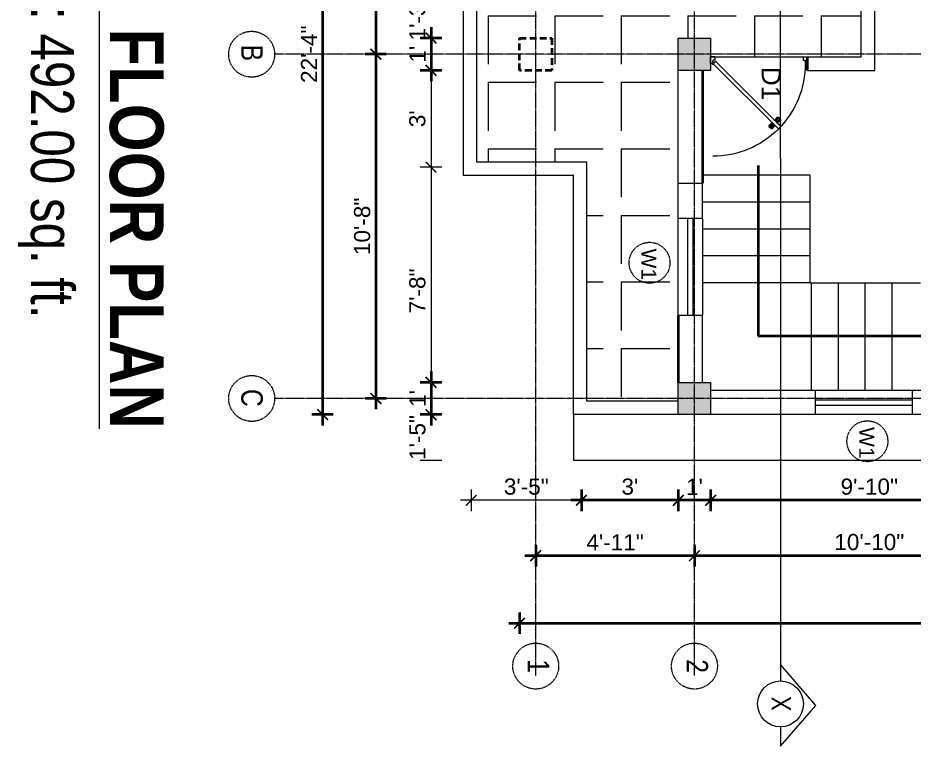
# Model space of a CAD drawing. Header units: inches. Extents: x 141029 to 166402, y -23568 to -18036.
# Drawn here: x 162498.5 to 162831.6, y -20900.3 to -20629.5 of the extents above; entities that cross this region are included whole.
import ezdxf

# ---------------------------------------------------------------- set-up
doc = ezdxf.new("R2010")
doc.units = ezdxf.units.IN
doc.header["$LTSCALE"] = 0.5
doc.header["$MEASUREMENT"] = 0
doc.header["$PDMODE"] = 66
doc.linetypes.add('CENTER', pattern=[2, 1.25, -0.25, 0.25, -0.25])
doc.linetypes.add('HIDDEN', pattern=[0.375, 0.25, -0.125])
for name, color, linetype, lineweight in [('Annotate-Lite.w', 177, 'Continuous', 9), ('Annotations-Bold.w', 177, 'Continuous', 13), ('DOOR & WIN', 1, 'Continuous', 25), ('PUERTAS', 7, 'Continuous', 9), ('TEXT', 220, 'Continuous', 9), ('Text-100.w', 254, 'Continuous', 9), ('wall', 1, 'Continuous', 40)]:
    doc.layers.add(name, color=color, linetype=linetype, lineweight=lineweight)
doc.styles.add('ARAIL', font='ARIALN.TTF')
doc.styles.add('arial', font='arial.ttf')
doc.styles.add('DIMTEXT', font='arial.ttf', dxfattribs={"height": 6})
doc.styles.add('gaurav', font='arial.ttf')
doc.styles.get("Standard").update_dxf_attribs({"font": 'arial.ttf'})
doc.dimstyles.new('1 by 96', dxfattribs={"dimtxt": 6, "dimasz": 4, "dimexe": 4, "dimexo": 4, "dimgap": 2, "dimtad": 1, "dimdec": 0, "dimzin": 0, "dimdsep": 46, "dimlunit": 4, "dimtxsty": 'Standard', "dimblk": 'ARCHTICK', "dimcen": 0, "dimdle": 4, "dimadec": 0, "dimazin": 0, "dimtfac": 1, "dimtdec": 0, "dimtix": 1, "dimtofl": 0, "dimtmove": 1, "dimatfit": 3, "dimldrblk": 'ARCHTICK', "dimfxl": 4, "dimfxlon": 1, "dimtolj": 1, "dimtzin": 0, "dimlwd": -1, "dimlwe": -1, "dimarcsym": 0})

# ---------------------------------------------------------------- blocks, each defined once
blk = doc.blocks.new('3ft')
at = {"layer": 'PUERTAS', "color": 6}
for p, q in [((1.01, 2.52), (25.23, 26.74)), ((26.05, 25.92), (25.23, 26.74)), ((26.05, 25.92), (1.77, 1.64)), ((0, 2.4), (0, 0)), ((0.72, 2.4), (0, 2.4)), ((1.6, 0), (0, 0)), ((0.72, 1.52), (0.72, 2.44)), ((0.8, 1.52), (0.72, 1.52)), ((0.8, 1.52), (0.8, 2.41)), ((0.8, 1.2), (0.8, 1.52)), ((1.6, 1.2), (0.8, 1.2)), ((1.57, 1.84), (0.94, 2.47)), ((1.63, 1.89), (0.97, 2.55)), ((1.63, 1.89), (1.57, 1.84)), ((1.77, 1.64), (1.57, 1.84)), ((1.6, 0), (1.6, 1.2)), ((34.4, 0), (34.4, 1.2)), ((34.4, 1.2), (35.2, 1.2)), ((34.4, 0), (36, 0)), ((35.2, 1.2), (35.2, 2.4)), ((35.2, 2.4), (36, 2.4)), ((36, 0), (36, 2.4))]:
    blk.add_line(p, q, dxfattribs=at)
at = {"layer": 'PUERTAS', "color": 1}
for p, q in [((22.58, 26.7), (22.14, 26.26)), ((22.67, 26.73), (22.17, 26.23)), ((22.61, 26.67), (22.58, 26.7)), ((23.45, 25.91), (22.79, 26.73)), ((21.67, 25.73), (22.17, 26.23)), ((22.49, 24.95), (21.67, 25.61)), ((21.7, 25.82), (22.14, 26.26)), ((21.73, 25.79), (21.7, 25.82)), ((22.6, 24.96), (23.02, 25.38)), ((22.61, 24.25), (22.92, 24.72)), ((22.62, 24.13), (22.61, 24.14)), ((22.7, 25.07), (22.71, 25.06)), ((22.82, 25.06), (23.08, 25.32)), ((22.94, 24.95), (22.83, 25.07)), ((22.92, 24.72), (22.92, 24.72)), ((22.93, 24.94), (23.19, 25.21)), ((22.93, 24.84), (22.93, 24.83)), ((23.44, 25.81), (23.02, 25.38)), ((23.34, 25.58), (23.08, 25.32)), ((23.46, 25.47), (23.19, 25.21)), ((23.33, 25.7), (23.34, 25.69)), ((23.45, 25.46), (23.33, 25.57)), ((23.56, 23.3), (24.03, 23.61)), ((23.57, 25.47), (23.57, 25.47)), ((24.15, 25.79), (23.68, 25.48)), ((23.68, 25.48), (23.68, 25.48)), ((24.03, 23.61), (24.03, 23.62)), ((24.14, 23.62), (24.14, 23.62)), ((24.25, 23.62), (24.51, 23.89)), ((24.27, 25.78), (24.26, 25.79)), ((24.26, 23.29), (24.69, 23.71)), ((24.26, 23.63), (24.37, 23.52)), ((24.37, 23.52), (24.63, 23.77)), ((24.37, 23.4), (24.37, 23.4)), ((24.78, 24.15), (24.51, 23.89)), ((24.89, 24.03), (24.63, 23.77)), ((25.11, 24.14), (24.69, 23.71)), ((24.77, 24.14), (24.88, 24.03)), ((24.79, 24.38), (24.78, 24.37)), ((24.78, 24.26), (24.78, 24.26)), ((25.1, 24.84), (24.79, 24.38)), ((25, 24.03), (25, 24.03)), ((25.09, 24.96), (25.1, 24.95)), ((25.22, 24.14), (26.03, 23.48)), ((26.04, 23.37), (25.54, 22.86)), ((23.44, 23.31), (23.45, 23.3)), ((24.26, 23.18), (24.92, 22.37)), ((25.04, 22.36), (25.54, 22.86)), ((25.1, 22.42), (25.13, 22.39)), ((25.13, 22.39), (25.57, 22.83)), ((26.01, 23.27), (25.57, 22.83)), ((25.98, 23.3), (26.01, 23.27))]:
    blk.add_line(p, q, dxfattribs=at)
at = {"layer": 'PUERTAS', "color": 8}
for p, q in [((23.41, 25.77), (22.65, 26.71)), ((23.46, 25.83), (22.72, 26.75)), ((22.57, 24.94), (21.65, 25.68)), ((22.63, 24.99), (21.69, 25.75)), ((22.74, 25.1), (21.84, 25.9)), ((22.13, 26.28), (21.98, 26.13)), ((22.88, 25.24), (22.01, 26.06)), ((22.13, 26.28), (22.27, 26.42)), ((22.29, 26.41), (22.27, 26.42)), ((23.16, 25.52), (22.34, 26.39)), ((23.3, 25.66), (22.5, 26.56)), ((22.69, 24.32), (23.02, 24.83)), ((22.95, 24.96), (22.84, 25.07)), ((22.98, 24.99), (22.86, 25.1)), ((23.03, 25.04), (22.91, 25.15)), ((22.91, 24.53), (23.1, 24.91)), ((23.11, 25.12), (22.99, 25.23)), ((23.13, 24.76), (23.18, 24.99)), ((23.28, 25.3), (23.17, 25.41)), ((23.36, 25.37), (23.25, 25.49)), ((23.31, 24.94), (23.28, 25.08)), ((23.41, 25.43), (23.3, 25.54)), ((23.46, 25.09), (23.32, 25.13)), ((23.44, 25.45), (23.33, 25.56)), ((23.64, 25.27), (23.41, 25.22)), ((23.87, 25.49), (23.49, 25.3)), ((24.08, 25.71), (23.57, 25.38)), ((23.63, 23.38), (24.14, 23.72)), ((23.84, 23.6), (24.22, 23.79)), ((24.07, 23.82), (24.3, 23.88)), ((24.25, 24), (24.39, 23.97)), ((24.27, 23.64), (24.38, 23.53)), ((24.3, 23.67), (24.41, 23.56)), ((24.3, 23.32), (25.06, 22.38)), ((24.35, 23.72), (24.46, 23.61)), ((24.4, 24.15), (24.43, 24.01)), ((24.41, 23.43), (25.2, 22.53)), ((24.43, 23.8), (24.54, 23.69)), ((24.58, 24.33), (24.52, 24.1)), ((24.55, 23.57), (25.37, 22.7)), ((24.6, 23.97), (24.72, 23.86)), ((24.8, 24.56), (24.61, 24.18)), ((25.02, 24.77), (24.68, 24.26)), ((24.68, 24.05), (24.79, 23.94)), ((24.73, 24.1), (24.85, 23.99)), ((24.76, 24.13), (24.87, 24.02)), ((24.83, 23.85), (25.7, 23.03)), ((24.97, 23.99), (25.87, 23.2)), ((25.08, 24.1), (26.02, 23.34)), ((25.14, 24.15), (26.06, 23.41)), ((24.25, 23.26), (24.99, 22.34)), ((25.58, 22.82), (25.43, 22.67)), ((25.58, 22.82), (25.73, 22.97)), ((25.72, 22.98), (25.73, 22.97)), ((0, 0), (36, 0))]:
    blk.add_line(p, q, dxfattribs=at)
at = {"layer": 'PUERTAS', "color": 2}
for p, q in [((21.99, 26.11), (21.98, 26.13)), ((25.42, 22.68), (25.43, 22.67))]:
    blk.add_line(p, q, dxfattribs=at)
at = {"layer": 'PUERTAS', "color": 6}
for radius in [0.155, 0.0752]:
    blk.add_circle((0.82, 2.56), radius, dxfattribs=at)
blk.add_arc((0.82, 2.56), 34.38, 359.7285, 90.0333, dxfattribs=at)
at = {"layer": 'PUERTAS', "color": 1}
for centre, start, end in [((22.73, 26.68), 38.9236, 135), ((22.54, 25.01), 231.0764, 315), ((22.67, 24.2), 135, 225), ((22.77, 25.12), 225, 315), ((22.99, 24.89), 135, 219.7428), ((22.87, 24.78), 315, 39.7428), ((23.28, 25.63), 315, 45), ((23.39, 25.86), 315, 38.9236), ((23.51, 25.41), 50.2572, 135), ((23.62, 25.53), 230.2572, 315), ((24.09, 23.56), 50.2572, 135), ((24.2, 23.68), 230.2572, 315), ((24.2, 25.73), 45, 135), ((24.42, 23.46), 135, 225), ((24.84, 24.31), 135, 219.7428), ((24.72, 24.21), 315, 39.7428), ((24.94, 23.98), 45, 135), ((25.04, 24.89), 315, 45), ((25.17, 24.08), 51.0764, 135), ((25.98, 23.42), 315, 51.0764), ((23.51, 23.36), 225, 315), ((24.32, 23.23), 135, 218.9236), ((24.98, 22.42), 218.9236, 315)]:
    blk.add_arc(centre, 0.08, start, end, dxfattribs=at)
blk = doc.blocks.new('*U217')
at = {"color": 3}
blk.add_blockref('3ft', (0, 0), dxfattribs=at)
blk = doc.blocks.new('_ArchTick')
at = {"color": 0, "linetype": 'ByBlock', "const_width": 0.15}
blk.add_lwpolyline([(-0.5, -0.5), (0.5, 0.5)], dxfattribs=at)
blk = doc.blocks.new('*D953')
at = {"layer": 'Defpoints', "color": 0, "transparency": 16777216}
for p in [(162755.94, -20777.04), (162873.94, -20777.04), (162755.94, -20808.91)]:
    blk.add_point(p, dxfattribs=at)
at = {"layer": 'wall', "color": 0, "transparency": 16777216}
for p, q in [((162755.94, -20804.91), (162755.94, -20812.91)), ((162873.94, -20804.91), (162873.94, -20812.91)), ((162877.94, -20808.91), (162751.94, -20808.91))]:
    blk.add_line(p, q, dxfattribs=at)
at = {"layer": 'wall', "color": 0, "transparency": 16777216, "xscale": 4, "yscale": 4, "zscale": 4, "rotation": 180}
blk.add_blockref('_ArchTick', (162755.94, -20808.91), dxfattribs=at)
at = {"layer": 'wall', "color": 0, "transparency": 16777216, "xscale": 4, "yscale": 4, "zscale": 4}
blk.add_blockref('_ArchTick', (162873.94, -20808.91), dxfattribs=at)
at = {"layer": 'wall', "color": 0, "transparency": 16777216, "insert": (162814.94, -20803.85), "char_height": 6, "attachment_point": 5}
blk.add_mtext('\\A1;9\'-10"', dxfattribs=at)
blk = doc.blocks.new('*D954')
at = {"layer": 'Defpoints', "color": 0, "transparency": 16777216}
for p in [(162743.94, -20777.04), (162755.94, -20777.04), (162743.94, -20808.91)]:
    blk.add_point(p, dxfattribs=at)
at = {"layer": 'wall', "color": 0, "transparency": 16777216}
for p, q in [((162743.94, -20804.91), (162743.94, -20812.91)), ((162755.94, -20804.91), (162755.94, -20812.91)), ((162759.94, -20808.91), (162739.94, -20808.91))]:
    blk.add_line(p, q, dxfattribs=at)
at = {"layer": 'wall', "color": 0, "transparency": 16777216, "xscale": 4, "yscale": 4, "zscale": 4, "rotation": 180}
blk.add_blockref('_ArchTick', (162743.94, -20808.91), dxfattribs=at)
at = {"layer": 'wall', "color": 0, "transparency": 16777216, "xscale": 4, "yscale": 4, "zscale": 4}
blk.add_blockref('_ArchTick', (162755.94, -20808.91), dxfattribs=at)
at = {"layer": 'wall', "color": 0, "transparency": 16777216, "insert": (162749.94, -20803.9), "char_height": 6, "attachment_point": 5}
blk.add_mtext("\\A1;1'", dxfattribs=at)
blk = doc.blocks.new('*D956')
at = {"layer": 'Defpoints', "color": 0, "transparency": 16777216}
for p in [(162749.94, -20777.04), (162879.94, -20777.04), (162749.94, -20829.51)]:
    blk.add_point(p, dxfattribs=at)
at = {"layer": 'wall', "color": 0, "transparency": 16777216}
for p, q in [((162749.94, -20825.51), (162749.94, -20833.51)), ((162879.94, -20825.51), (162879.94, -20833.51)), ((162883.94, -20829.51), (162745.94, -20829.51))]:
    blk.add_line(p, q, dxfattribs=at)
at = {"layer": 'wall', "color": 0, "transparency": 16777216, "xscale": 4, "yscale": 4, "zscale": 4, "rotation": 180}
blk.add_blockref('_ArchTick', (162749.94, -20829.51), dxfattribs=at)
at = {"layer": 'wall', "color": 0, "transparency": 16777216, "xscale": 4, "yscale": 4, "zscale": 4}
blk.add_blockref('_ArchTick', (162879.94, -20829.51), dxfattribs=at)
at = {"layer": 'wall', "color": 0, "transparency": 16777216, "insert": (162814.94, -20824.45), "char_height": 6, "attachment_point": 5}
blk.add_mtext('\\A1;10\'-10"', dxfattribs=at)
blk = doc.blocks.new('*D957')
at = {"layer": 'Defpoints', "color": 0, "transparency": 16777216}
for p in [(162690.94, -20649.04), (162749.94, -20777.04), (162690.94, -20829.51)]:
    blk.add_point(p, dxfattribs=at)
at = {"layer": 'wall', "color": 0, "transparency": 16777216}
for p, q in [((162690.94, -20825.51), (162690.94, -20833.51)), ((162749.94, -20825.51), (162749.94, -20833.51)), ((162753.94, -20829.51), (162686.94, -20829.51))]:
    blk.add_line(p, q, dxfattribs=at)
at = {"layer": 'wall', "color": 0, "transparency": 16777216, "xscale": 4, "yscale": 4, "zscale": 4, "rotation": 180}
blk.add_blockref('_ArchTick', (162690.94, -20829.51), dxfattribs=at)
at = {"layer": 'wall', "color": 0, "transparency": 16777216, "xscale": 4, "yscale": 4, "zscale": 4}
blk.add_blockref('_ArchTick', (162749.94, -20829.51), dxfattribs=at)
at = {"layer": 'wall', "color": 0, "transparency": 16777216, "insert": (162720.44, -20824.5), "char_height": 6, "attachment_point": 5}
blk.add_mtext('\\A1;4\'-11"', dxfattribs=at)
blk = doc.blocks.new('*D958')
at = {"layer": 'Defpoints', "color": 0, "transparency": 16777216}
for p in [(162684.94, -20649.04), (163031.94, -20649.04), (163031.94, -20854.6)]:
    blk.add_point(p, dxfattribs=at)
at = {"layer": 'wall', "color": 0, "transparency": 16777216}
for p, q in [((162684.94, -20850.6), (162684.94, -20858.6)), ((163031.94, -20850.6), (163031.94, -20858.6)), ((162680.94, -20854.6), (163035.94, -20854.6))]:
    blk.add_line(p, q, dxfattribs=at)
at = {"layer": 'wall', "color": 0, "transparency": 16777216, "xscale": 4, "yscale": 4, "zscale": 4, "rotation": 180}
blk.add_blockref('_ArchTick', (162684.94, -20854.6), dxfattribs=at)
at = {"layer": 'wall', "color": 0, "transparency": 16777216, "xscale": 4, "yscale": 4, "zscale": 4}
blk.add_blockref('_ArchTick', (163031.94, -20854.6), dxfattribs=at)
at = {"layer": 'wall', "color": 0, "transparency": 16777216, "insert": (162858.44, -20849.53), "char_height": 6, "attachment_point": 5}
blk.add_mtext('\\A1;28\'-11"', dxfattribs=at)
blk = doc.blocks.new('*D962')
at = {"layer": 'Defpoints', "color": 0, "transparency": 16777216}
for p in [(162684.94, -20622.04), (162652.02, -20637.04), (162684.94, -20637.04)]:
    blk.add_point(p, dxfattribs=at)
at = {"layer": 'wall', "color": 0, "transparency": 16777216}
for p, q in [((162656.02, -20622.04), (162648.02, -20622.04)), ((162656.02, -20637.04), (162648.02, -20637.04))]:
    blk.add_line(p, q, dxfattribs=at)
at = {"layer": 'wall', "color": 0, "transparency": 16777216, "insert": (162646.96, -20629.54), "char_height": 6, "attachment_point": 5, "rotation": 90}
blk.add_mtext('\\A1;1\'-3"', dxfattribs=at)
blk = doc.blocks.new('*D963')
at = {"layer": 'Defpoints', "color": 0, "transparency": 16777216}
for p in [(162684.94, -20637.04), (162652.02, -20649.04), (162684.94, -20649.04)]:
    blk.add_point(p, dxfattribs=at)
at = {"layer": 'wall', "color": 0, "transparency": 16777216}
for p, q in [((162652.02, -20633.04), (162652.02, -20653.04)), ((162656.02, -20637.04), (162648.02, -20637.04)), ((162656.02, -20649.04), (162648.02, -20649.04))]:
    blk.add_line(p, q, dxfattribs=at)
at = {"layer": 'wall', "color": 0, "transparency": 16777216, "xscale": 4, "yscale": 4, "zscale": 4}
for p, rotation in [((162652.02, -20637.04), 90), ((162652.02, -20649.04), 270)]:
    blk.add_blockref('_ArchTick', p, dxfattribs=dict(at, rotation=rotation))
at = {"layer": 'wall', "color": 0, "transparency": 16777216, "insert": (162647.01, -20643.04), "char_height": 6, "attachment_point": 5, "rotation": 90}
blk.add_mtext("\\A1;1'", dxfattribs=at)
blk = doc.blocks.new('*D964')
at = {"layer": 'Defpoints', "color": 0, "transparency": 16777216}
for p in [(162743.94, -20765.04), (162652.02, -20777.04), (162743.94, -20777.04)]:
    blk.add_point(p, dxfattribs=at)
at = {"layer": 'wall', "color": 0, "transparency": 16777216}
for p, q in [((162652.02, -20761.04), (162652.02, -20781.04)), ((162656.02, -20765.04), (162648.02, -20765.04)), ((162656.02, -20777.04), (162648.02, -20777.04))]:
    blk.add_line(p, q, dxfattribs=at)
at = {"layer": 'wall', "color": 0, "transparency": 16777216, "xscale": 4, "yscale": 4, "zscale": 4}
for p, rotation in [((162652.02, -20765.04), 90), ((162652.02, -20777.04), 270)]:
    blk.add_blockref('_ArchTick', p, dxfattribs=dict(at, rotation=rotation))
at = {"layer": 'wall', "color": 0, "transparency": 16777216, "insert": (162647.01, -20771.04), "char_height": 6, "attachment_point": 5, "rotation": 90}
blk.add_mtext("\\A1;1'", dxfattribs=at)
blk = doc.blocks.new('*D965')
at = {"layer": 'Defpoints', "color": 0, "transparency": 16777216}
for p in [(162684.94, -20515.04), (162631.51, -20643.04), (162684.94, -20643.04)]:
    blk.add_point(p, dxfattribs=at)
at = {"layer": 'wall', "color": 0, "transparency": 16777216}
for p, q in [((162631.51, -20511.04), (162631.51, -20647.04)), ((162635.51, -20515.04), (162627.51, -20515.04)), ((162635.51, -20643.04), (162627.51, -20643.04))]:
    blk.add_line(p, q, dxfattribs=at)
at = {"layer": 'wall', "color": 0, "transparency": 16777216, "xscale": 4, "yscale": 4, "zscale": 4}
for p, rotation in [((162631.51, -20515.04), 90), ((162631.51, -20643.04), 270)]:
    blk.add_blockref('_ArchTick', p, dxfattribs=dict(at, rotation=rotation))
at = {"layer": 'wall', "color": 0, "transparency": 16777216, "insert": (162626.44, -20579.04), "char_height": 6, "attachment_point": 5, "rotation": 90}
blk.add_mtext('\\A1;10\'-8"', dxfattribs=at)
blk = doc.blocks.new('*D966')
at = {"layer": 'Defpoints', "color": 0, "transparency": 16777216}
for p in [(162684.94, -20643.04), (162631.51, -20771.04), (162743.94, -20771.04)]:
    blk.add_point(p, dxfattribs=at)
at = {"layer": 'wall', "color": 0, "transparency": 16777216}
for p, q in [((162631.51, -20639.04), (162631.51, -20775.04)), ((162635.51, -20643.04), (162627.51, -20643.04)), ((162635.51, -20771.04), (162627.51, -20771.04))]:
    blk.add_line(p, q, dxfattribs=at)
at = {"layer": 'wall', "color": 0, "transparency": 16777216, "xscale": 4, "yscale": 4, "zscale": 4}
for p, rotation in [((162631.51, -20643.04), 90), ((162631.51, -20771.04), 270)]:
    blk.add_blockref('_ArchTick', p, dxfattribs=dict(at, rotation=rotation))
at = {"layer": 'wall', "color": 0, "transparency": 16777216, "insert": (162626.44, -20707.04), "char_height": 6, "attachment_point": 5, "rotation": 90}
blk.add_mtext('\\A1;10\'-8"', dxfattribs=at)
blk = doc.blocks.new('*D967')
at = {"layer": 'Defpoints', "color": 0, "transparency": 16777216}
for p in [(162684.94, -20509.04), (162611.68, -20777.04), (162743.94, -20777.04)]:
    blk.add_point(p, dxfattribs=at)
at = {"layer": 'wall', "color": 0, "transparency": 16777216}
for p, q in [((162611.68, -20505.04), (162611.68, -20781.04)), ((162615.68, -20509.04), (162607.68, -20509.04)), ((162615.68, -20777.04), (162607.68, -20777.04))]:
    blk.add_line(p, q, dxfattribs=at)
at = {"layer": 'wall', "color": 0, "transparency": 16777216, "xscale": 4, "yscale": 4, "zscale": 4}
for p, rotation in [((162611.68, -20509.04), 90), ((162611.68, -20777.04), 270)]:
    blk.add_blockref('_ArchTick', p, dxfattribs=dict(at, rotation=rotation))
at = {"layer": 'wall', "color": 0, "transparency": 16777216, "insert": (162606.67, -20643.04), "char_height": 6, "attachment_point": 5, "rotation": 90}
blk.add_mtext('\\A1;22\'-4"', dxfattribs=at)
blk = doc.blocks.new('*D998')
at = {"layer": 'Defpoints', "color": 0, "transparency": 16777216}
for p in [(162743.94, -20777.04), (162707.94, -20794.04), (162707.94, -20808.91)]:
    blk.add_point(p, dxfattribs=at)
at = {"layer": 'wall', "color": 0, "transparency": 16777216}
for p, q in [((162707.94, -20804.91), (162707.94, -20812.91)), ((162743.94, -20804.91), (162743.94, -20812.91)), ((162747.94, -20808.91), (162703.94, -20808.91))]:
    blk.add_line(p, q, dxfattribs=at)
at = {"layer": 'wall', "color": 0, "transparency": 16777216, "xscale": 4, "yscale": 4, "zscale": 4, "rotation": 180}
blk.add_blockref('_ArchTick', (162707.94, -20808.91), dxfattribs=at)
at = {"layer": 'wall', "color": 0, "transparency": 16777216, "xscale": 4, "yscale": 4, "zscale": 4}
blk.add_blockref('_ArchTick', (162743.94, -20808.91), dxfattribs=at)
at = {"layer": 'wall', "color": 0, "transparency": 16777216, "insert": (162725.94, -20803.84), "char_height": 6, "attachment_point": 5}
blk.add_mtext("\\A1;3'", dxfattribs=at)
blk = doc.blocks.new('*D999')
at = {"layer": 'Annotate-Lite.w', "color": 0, "transparency": 16777216}
for p, q in [((162666.94, -20804.91), (162666.94, -20812.91)), ((162707.94, -20804.91), (162707.94, -20812.91)), ((162711.94, -20808.91), (162662.94, -20808.91))]:
    blk.add_line(p, q, dxfattribs=at)
at = {"layer": 'Defpoints', "color": 0, "transparency": 16777216}
for p in [(162666.94, -20685.04), (162707.94, -20794.04), (162666.94, -20808.91)]:
    blk.add_point(p, dxfattribs=at)
at = {"layer": 'Annotate-Lite.w', "color": 0, "transparency": 16777216, "xscale": 4, "yscale": 4, "zscale": 4, "rotation": 180}
blk.add_blockref('_ArchTick', (162666.94, -20808.91), dxfattribs=at)
at = {"layer": 'Annotate-Lite.w', "color": 0, "transparency": 16777216, "xscale": 4, "yscale": 4, "zscale": 4}
blk.add_blockref('_ArchTick', (162707.94, -20808.91), dxfattribs=at)
at = {"layer": 'Annotate-Lite.w', "color": 0, "transparency": 16777216, "insert": (162687.44, -20803.84), "char_height": 6, "attachment_point": 5}
blk.add_mtext('\\A1;3\'-5"', dxfattribs=at)
blk = doc.blocks.new('*D1000')
at = {"layer": 'Annotate-Lite.w', "color": 0, "transparency": 16777216}
for p, q in [((162652.02, -20645.04), (162652.02, -20689.04)), ((162656.02, -20649.04), (162648.02, -20649.04)), ((162656.02, -20685.04), (162648.02, -20685.04))]:
    blk.add_line(p, q, dxfattribs=at)
at = {"layer": 'Defpoints', "color": 0, "transparency": 16777216}
for p in [(162684.94, -20649.04), (162652.02, -20685.04), (162666.94, -20685.04)]:
    blk.add_point(p, dxfattribs=at)
at = {"layer": 'Annotate-Lite.w', "color": 0, "transparency": 16777216, "xscale": 4, "yscale": 4, "zscale": 4}
for p, rotation in [((162652.02, -20649.04), 90), ((162652.02, -20685.04), 270)]:
    blk.add_blockref('_ArchTick', p, dxfattribs=dict(at, rotation=rotation))
at = {"layer": 'Annotate-Lite.w', "color": 0, "transparency": 16777216, "insert": (162646.96, -20667.04), "char_height": 6, "attachment_point": 5, "rotation": 90}
blk.add_mtext("\\A1;3'", dxfattribs=at)
blk = doc.blocks.new('*D1001')
at = {"layer": 'Annotate-Lite.w', "color": 0, "transparency": 16777216}
for p, q in [((162652.02, -20681.04), (162652.02, -20781.04)), ((162656.02, -20685.04), (162648.02, -20685.04)), ((162656.02, -20777.04), (162648.02, -20777.04))]:
    blk.add_line(p, q, dxfattribs=at)
at = {"layer": 'Defpoints', "color": 0, "transparency": 16777216}
for p in [(162666.94, -20685.04), (162652.02, -20777.04), (162707.94, -20777.04)]:
    blk.add_point(p, dxfattribs=at)
at = {"layer": 'Annotate-Lite.w', "color": 0, "transparency": 16777216, "xscale": 4, "yscale": 4, "zscale": 4}
for p, rotation in [((162652.02, -20685.04), 90), ((162652.02, -20777.04), 270)]:
    blk.add_blockref('_ArchTick', p, dxfattribs=dict(at, rotation=rotation))
at = {"layer": 'Annotate-Lite.w', "color": 0, "transparency": 16777216, "insert": (162646.96, -20731.04), "char_height": 6, "attachment_point": 5, "rotation": 90}
blk.add_mtext('\\A1;7\'-8"', dxfattribs=at)
blk = doc.blocks.new('*D1002')
at = {"layer": 'Annotate-Lite.w', "color": 0, "transparency": 16777216}
for p, q in [((162656.02, -20777.04), (162648.02, -20777.04)), ((162656.02, -20794.04), (162648.02, -20794.04))]:
    blk.add_line(p, q, dxfattribs=at)
at = {"layer": 'Defpoints', "color": 0, "transparency": 16777216}
for p in [(162704.94, -20777.04), (162652.02, -20794.04), (162704.94, -20794.04)]:
    blk.add_point(p, dxfattribs=at)
at = {"layer": 'Annotate-Lite.w', "color": 0, "transparency": 16777216, "insert": (162646.96, -20785.54), "char_height": 6, "attachment_point": 5, "rotation": 90}
blk.add_mtext('\\A1;1\'-5"', dxfattribs=at)

msp = doc.modelspace()

# ---------------------------------------------------------------- hatches: boundary and pattern name
at = {"layer": 'Annotations-Bold.w', "linetype": 'CENTER', "ltscale": 0.3}
h = msp.add_hatch(dxfattribs=at)
h.set_pattern_fill('ANGLE', color=0, scale=90, angle=270, style=0)
h.set_pattern_definition([(270, (184428.485, 130643.254), (24.75, -5e-15), [18, -6.75]), (360, (184428.485, 130643.254), (6e-15, 24.75), [18, -6.75])])
h.paths.add_polyline_path([(162743.94, -20637.04), (162755.94, -20637.04), (162755.94, -20643.91), (162756.07, -20644.04), (162757.54, -20644.04), (162791.94, -20644.04), (162811.94, -20644.04), (162811.94, -20509.04), (162811.94, -20493.04), (162668.94, -20493.04), (162668.94, -20683.04), (162709.94, -20683.04), (162709.94, -20772.04), (162743.94, -20772.04), (162743.94, -20765.04), (162743.94, -20740.04), (162743.94, -20704.04), (162743.94, -20649.04)])
h.paths.add_polyline_path([(162696.94, -20637.04), (162696.94, -20649.04), (162684.94, -20649.04), (162684.94, -20637.04)], flags=16)
h.paths.add_polyline_path([(162743.94, -20521.04), (162743.94, -20509.04), (162755.94, -20509.04), (162755.94, -20521.04)], flags=16)
h.paths.add_polyline_path([(162696.94, -20521.04), (162684.94, -20521.04), (162684.94, -20509.04), (162696.94, -20509.04)], flags=16)
h.paths.add_polyline_path([(162723.99, -20548.13), (162723.99, -20608.4), (162741.3, -20608.4), (162741.3, -20548.13)], flags=24)
at = {"layer": 'wall'}
for points in [[(162755.94, -20649.04), (162755.94, -20637.04), (162743.94, -20637.04), (162743.94, -20649.04)], [(162755.94, -20777.04), (162755.94, -20765.04), (162743.94, -20765.04), (162743.94, -20777.04)]]:
    msp.add_hatch(color=256, dxfattribs=at).paths.add_polyline_path(points)

# ---------------------------------------------------------------- linework, layer by layer
at = {"layer": 'Annotate-Lite.w', "color": 1}
for p, q in [((162663.94, -20488.04), (162663.94, -20637.04)), ((162663.94, -20488.04), (162663.94, -20688.04)), ((162668.94, -20493.04), (162668.94, -20683.04)), ((162811.94, -20644.04), (162811.94, -20509.04)), ((162816.94, -20644.04), (162816.94, -20518.04)), ((162791.94, -20644.04), (162811.94, -20644.04)), ((162816.94, -20649.04), (162816.94, -20644.04)), ((162743.94, -20704.04), (162743.94, -20649.04)), ((162791.94, -20649.04), (162816.94, -20649.04)), ((162668.94, -20683.04), (162709.94, -20683.04)), ((162709.94, -20772.04), (162709.94, -20683.04)), ((162663.94, -20688.04), (162704.94, -20688.04)), ((162704.94, -20777.04), (162704.94, -20688.04)), ((162743.94, -20691.04), (162752.94, -20691.04)), ((162752.94, -20704.04), (162752.94, -20691.04)), ((162752.94, -20765.04), (162752.94, -20740.04)), ((162794.94, -20768.04), (162755.94, -20768.04)), ((162873.94, -20768.04), (162830.94, -20768.04)), ((162743.94, -20772.04), (162709.94, -20772.04)), ((162743.94, -20777.04), (162704.94, -20777.04)), ((162704.94, -20777.04), (162704.94, -20794.04)), ((162794.94, -20777.04), (162753.94, -20777.04)), ((162873.94, -20777.04), (162830.94, -20777.04)), ((162873.94, -20794.04), (162704.94, -20794.04))]:
    msp.add_line(p, q, dxfattribs=at)
at = {"layer": 'Annotate-Lite.w'}
for p, q in [((162792.94, -20688.04), (162752.94, -20688.04)), ((162752.94, -20691.04), (162752.94, -20688.04)), ((162792.94, -20728.04), (162792.94, -20688.04)), ((162792.94, -20698.04), (162752.94, -20698.04)), ((162792.94, -20708.04), (162752.94, -20708.04)), ((162792.94, -20718.04), (162752.94, -20718.04)), ((162792.94, -20728.04), (162752.94, -20728.04)), ((162792.94, -20728.04), (162833.94, -20728.04)), ((162793.44, -20768.04), (162793.44, -20728.04)), ((162803.44, -20768.04), (162803.44, -20728.04)), ((162813.44, -20768.04), (162813.44, -20728.04)), ((162823.44, -20768.04), (162823.44, -20728.04))]:
    msp.add_line(p, q, dxfattribs=at)
at = {"layer": 'Annotate-Lite.w', "color": 3}
for p, q in [((162743.94, -20740.04), (162743.94, -20704.04)), ((162743.94, -20704.04), (162752.94, -20704.04)), ((162747.44, -20740.04), (162747.44, -20704.04)), ((162749.44, -20740.04), (162749.44, -20704.04)), ((162752.94, -20704.04), (162752.94, -20740.04)), ((162743.94, -20740.04), (162752.94, -20740.04)), ((162794.94, -20777.04), (162794.94, -20768.04)), ((162830.94, -20768.04), (162794.94, -20768.04)), ((162830.94, -20777.04), (162830.94, -20768.04)), ((162794.94, -20771.54), (162830.94, -20771.54)), ((162794.94, -20773.54), (162830.94, -20773.54)), ((162830.94, -20777.04), (162794.94, -20777.04))]:
    msp.add_line(p, q, dxfattribs=at)
at = {"layer": 'Annotate-Lite.w'}
for points in [[(162755.94, -20637.04), (162755.94, -20649.04), (162743.94, -20649.04), (162743.94, -20637.04)], [(162755.94, -20765.04), (162755.94, -20777.04), (162743.94, -20777.04), (162743.94, -20765.04)]]:
    msp.add_lwpolyline(points, close=True, dxfattribs=at)
at = {"layer": 'Annotations-Bold.w', "color": 0, "linetype": 'CENTER', "ltscale": 0.3}
for p, q in [((162690.94, -20874.04), (162690.94, -20409.61)), ((162749.94, -20874.04), (162749.94, -20409.61)), ((163096.12, -20643.04), (162593.88, -20643.04)), ((163096.12, -20771.04), (162593.88, -20771.04))]:
    msp.add_line(p, q, dxfattribs=at)
for centre, radius in [((162585.35, -20643.04), 8.53), ((162733.25, -20720.57), 7.6), ((162585.35, -20771.04), 8.53), ((162814.22, -20786.94), 7.6), ((162690.94, -20870.55), 8.53), ((162749.94, -20870.55), 8.53)]:
    msp.add_circle(centre, radius, dxfattribs=at)
at = {"layer": 'TEXT'}
for points in [[(162781.92, -20681.86), (162781.92, -20412.55)], [(162781.92, -20681.86), (162781.92, -20876.08)], [(162781.92, -20893.14), (162781.92, -20900.28), (162795.01, -20885.14), (162781.92, -20870)]]:
    msp.add_lwpolyline(points, dxfattribs=at)
msp.add_circle((162781.92, -20884.61), 8.53, dxfattribs=at)
at = {"layer": 'wall'}
for p, q in [((162791.94, -20649.04), (162791.94, -20644.04)), ((162752.94, -20649.04), (162752.94, -20691.04)), ((162773.6, -20684.47), (162773.6, -20747.84)), ((162743.94, -20740.04), (162743.94, -20765.04)), ((162852.47, -20747.84), (162773.6, -20747.84))]:
    msp.add_line(p, q, dxfattribs=at)
at = {"layer": 'wall', "linetype": 'HIDDEN', "ltscale": 20}
msp.add_lwpolyline([(162696.94, -20637.04), (162696.94, -20649.04), (162684.94, -20649.04), (162684.94, -20637.04)], close=True, dxfattribs=at)

# ---------------------------------------------------------------- block references
at = {"layer": 'DOOR & WIN', "xscale": -1, "rotation": 180}
msp.add_blockref('*U217', (162755.94, -20644.04), dxfattribs=at)

# ---------------------------------------------------------------- texts
at = {"layer": 'Annotations-Bold.w', "color": 0, "linetype": 'CENTER', "ltscale": 0.3, "attachment_point": 1, "rotation": 270}
for s, width, insert, char_height, style in [('B', 6.5393, (162589.49, -20639.5), 8, 'ARAIL'), ('W1', 8, (162735.8, -20715.29), 5.6, 'gaurav'), ('C', 6.5393, (162589.49, -20767.5), 8, 'ARAIL'), ('W1', 8, (162816.77, -20781.66), 5.6, 'gaurav'), ('1', 6.5393, (162695.99, -20868), 8, 'ARAIL'), ('2', 6.5393, (162754.99, -20868), 8, 'ARAIL')]:
    msp.add_mtext_dynamic_manual_height_columns(s, width=width, gutter_width=100, heights=[0], dxfattribs=dict(at, insert=insert, char_height=char_height, style=style))
at = {"layer": 'TEXT', "style": 'DIMTEXT'}
msp.add_text('D1', height=7, rotation=270, dxfattribs=at).set_placement((162774.95, -20647.68))
at = {"layer": 'TEXT', "insert": (162785.83, -20881.77), "char_height": 7.2, "attachment_point": 9, "rotation": 90, "style": 'ARAIL'}
msp.add_mtext_dynamic_manual_height_columns('X', width=125.4648, gutter_width=90, heights=[0], dxfattribs=at)
at = {"layer": 'Text-100.w', "insert": (162552.63, -20655.72), "char_height": 20, "width": 569.1024, "attachment_point": 2, "rotation": 270, "style": 'arial'}
msp.add_mtext('\\A1;{\\fArial Narrow|b1|i0|c0|p34;\\LSECOND FLOOR PLAN\\P\\fArial Narrow|b0|i0|c0|p34;\\H0.8x;\\lAREA : 492.00 sq. ft.}', dxfattribs=at)

# ---------------------------------------------------------------- dimensions: what is measured, and where the dimension line sits
at = {"layer": 'Annotate-Lite.w', "color": 1}
for base, p1, p2, picture, middle in [((162652.02, -20685.04), (162684.94, -20649.04), (162666.94, -20685.04), '*D1000', (162646.96, -20667.04)), ((162652.02, -20777.04), (162666.94, -20685.04), (162707.94, -20777.04), '*D1001', (162646.96, -20731.04)), ((162652.02, -20794.04), (162704.94, -20777.04), (162704.94, -20794.04), '*D1002', (162646.96, -20785.54))]:
    dim = msp.add_linear_dim(base=base, p1=p1, p2=p2, angle=270, dimstyle='1 by 96', dxfattribs=at)
    dim.commit()
    dim.dimension.update_dxf_attribs({"geometry": picture, "text_midpoint": middle})
dim = msp.add_linear_dim(base=(162666.94, -20808.91), p1=(162707.94, -20794.04), p2=(162666.94, -20685.04), dimstyle='1 by 96', dxfattribs=at)
dim.commit()
dim.dimension.update_dxf_attribs({"geometry": '*D999', "text_midpoint": (162687.44, -20803.84)})
at = {"layer": 'wall'}
for base, p1, p2, picture, middle in [((162611.68, -20777.04), (162684.94, -20509.04), (162743.94, -20777.04), '*D967', (162606.67, -20643.04)), ((162631.51, -20643.04), (162684.94, -20515.04), (162684.94, -20643.04), '*D965', (162626.44, -20579.04)), ((162652.02, -20637.04), (162684.94, -20622.04), (162684.94, -20637.04), '*D962', (162646.96, -20629.54)), ((162652.02, -20649.04), (162684.94, -20637.04), (162684.94, -20649.04), '*D963', (162647.01, -20643.04)), ((162631.51, -20771.04), (162684.94, -20643.04), (162743.94, -20771.04), '*D966', (162626.44, -20707.04)), ((162652.02, -20777.04), (162743.94, -20765.04), (162743.94, -20777.04), '*D964', (162647.01, -20771.04))]:
    dim = msp.add_linear_dim(base=base, p1=p1, p2=p2, angle=270, dimstyle='1 by 96', dxfattribs=at)
    dim.commit()
    dim.dimension.update_dxf_attribs({"geometry": picture, "text_midpoint": middle})
for base, p1, p2, picture, middle in [((163031.94, -20854.6), (162684.94, -20649.04), (163031.94, -20649.04), '*D958', (162858.44, -20849.53)), ((162690.94, -20829.51), (162749.94, -20777.04), (162690.94, -20649.04), '*D957', (162720.44, -20824.5)), ((162707.94, -20808.91), (162743.94, -20777.04), (162707.94, -20794.04), '*D998', (162725.94, -20803.84)), ((162743.94, -20808.91), (162755.94, -20777.04), (162743.94, -20777.04), '*D954', (162749.94, -20803.9)), ((162749.94, -20829.51), (162879.94, -20777.04), (162749.94, -20777.04), '*D956', (162814.94, -20824.45)), ((162755.94, -20808.91), (162873.94, -20777.04), (162755.94, -20777.04), '*D953', (162814.94, -20803.85))]:
    dim = msp.add_linear_dim(base=base, p1=p1, p2=p2, dimstyle='1 by 96', dxfattribs=at)
    dim.commit()
    dim.dimension.update_dxf_attribs({"geometry": picture, "text_midpoint": middle})

doc.saveas('drawing.dxf')
